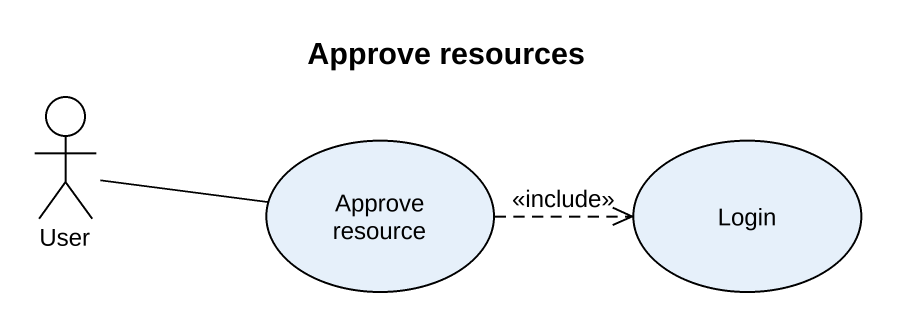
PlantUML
@startuml
title Approve resources
actor User
usecase "Approve resource" as Approve_resource
usecase Login
User -right- Approve_resource
Approve_resource .right.> Login : <<include>>
@enduml
